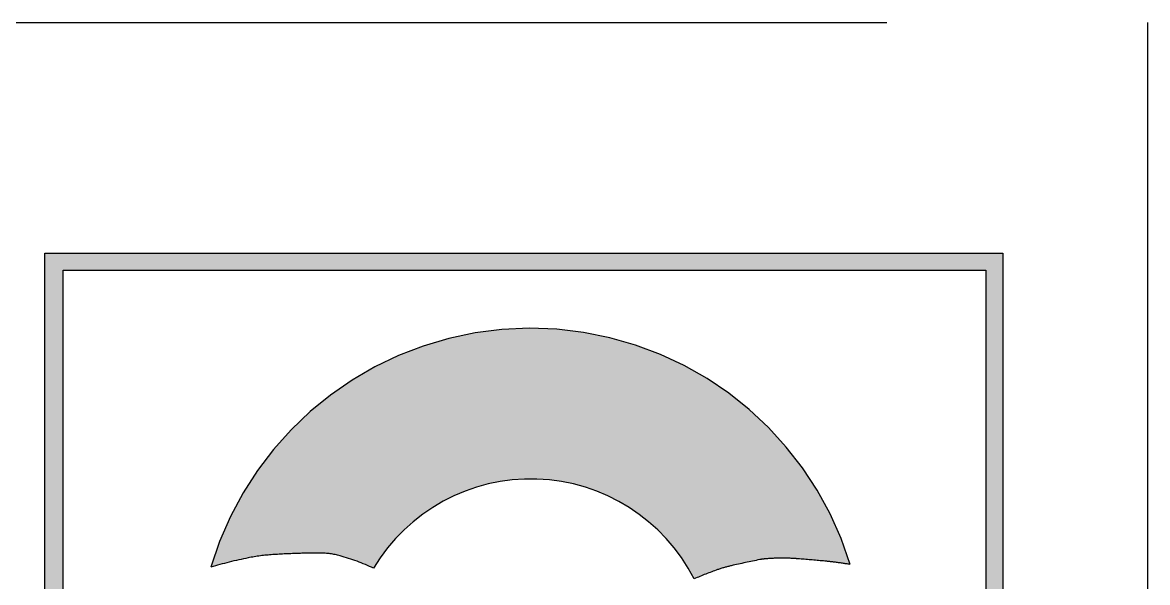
# Model space of a CAD drawing. Extents: x -2384 to 29887, y -2542 to 22350.
# Drawn here: x 6098.36 to 6132.63, y 2287.65 to 2304.71 of the extents above; entities that cross this region are included whole.
import ezdxf

# ---------------------------------------------------------------- set-up
doc = ezdxf.new("R2010")
doc.units = 0
doc.header["$LTSCALE"] = 63.5
doc.header["$MEASUREMENT"] = 0
doc.linetypes.add('PHANTOM', pattern=[2.5, 1.25, -0.25, 0.25, -0.25, 0.25, -0.25])
doc.layers.get('0').update_dxf_attribs({"linetype": 'CONTINUOUS'})
doc.layers.add('weld controller', color=1, linetype='PHANTOM')

# ---------------------------------------------------------------- blocks, each defined once
blk = doc.blocks.new('A$C53227E15')
at = {"layer": 'weld controller', "ltscale": 0.5}
h = blk.add_hatch(color=256, dxfattribs=at)
h.paths.add_polyline_path([(-251.4088231269106, 27.64731021690068), (-251.4079806753825, 52.21855713883906), (-223.2969837756377, 52.21759332319016), (-223.2978262271654, 27.64634640125178)], flags=16)
h.paths.add_polyline_path([(-251.9677487614354, 27.12982207296), (-251.9668708233226, 52.73608360829303), (-222.7794587256503, 52.73508288659559), (-222.7803366637636, 27.12882135126301)])
h = blk.add_hatch(color=256, dxfattribs=at)
edge = h.paths.add_edge_path()
edge.add_arc((-237.161026686992, 40.27496437414993), 5.585680568442897, 27.05745141002498, 149.1240476747091)
edge.add_arc((-244.6651048137073, 37.38566906246706), 6.361829349203322, 64.787428567142, 74.60799445181833)
edge.add_arc((-243.5902221144133, 41.29013390962791), 2.312111018262804, 74.60799445183845, 89.65489136356166)
edge.add_arc((-243.6773059116049, 26.83244385667513), 16.7700633371419, 89.65489136340092, 91.87102628663767)
edge.add_arc((-243.3824614085161, 17.80673407001359), 25.80058770918346, 91.87102628674367, 93.65767542074494)
edge.add_arc((-244.6684164974113, 37.92324885369726), 5.643012271328526, 93.6576754207889, 101.3206040269292)
edge.add_arc((-243.450561988242, 31.8398683994792), 11.84709861472087, 101.3206040268985, 107.0097116685768)
edge.add_arc((-237.161026686992, 40.27496437414993), 10.1753609670834, 17.041764836333982, 163.4777127958767, ccw=False)
edge.add_arc((-231.1355052692875, 19.19952312412579), 24.34084899475046, 81.24942569137762, 82.37651330250598)
edge.add_arc((-228.7986416681019, 36.65890438295764), 6.725772343432744, 82.37651330213042, 84.89204035016277)
edge.add_arc((-242.5511874076092, -117.1939524653394), 161.1920601692876, 84.89204035033332, 85.1693309931269)
edge.add_arc((-229.6437285955126, 35.53639817624071), 7.917266089876477, 85.16933099333716, 86.42053354811837)
edge.add_arc((-229.4939236024102, 37.93117530676591), 5.517808017551593, 86.42053354816431, 90.8592476743218)
edge.add_arc((-229.4796393138308, 36.9787513203064), 6.470339114620557, 90.85924767393269, 94.95808752994438)
edge.add_arc((-229.9241638776884, 42.10285923113906), 1.326985736742618, 94.95808753084361, 101.5213105772705)
edge.add_arc((-221.1797506756157, -0.7956278704832584), 45.10763166455676, 101.5213105765233, 102.6464200609352)
edge.add_arc((-230.243825809509, 39.60095025568307), 3.706653628569374, 102.6464200610268, 109.3345149779718)
edge.add_arc((-228.1890563059605, 33.7447611294001), 9.912862519309785, 109.3345149779333, 113.7832526876601)
for p, q in [((-345.3728190314541, 59.76113482196979), (-218.372819031455, 59.76113482196979)), ((-218.372819031455, 59.76113482196979), (-218.372819031455, 21.66113482196988)), ((-251.9677487614372, 27.12982207295818), (-251.9668708233239, 52.73608360829485)), ((-251.9668708233239, 52.73608360829485), (-222.7794587256503, 52.73508288659741)), ((-222.7794587256503, 52.73508288659741), (-222.7803366637636, 27.12882135126119)), ((-251.4088231269125, 27.64731021690068), (-251.4079806753844, 52.21855713884133)), ((-251.4079806753844, 52.21855713884133), (-223.2969837756377, 52.21759332319243)), ((-223.2969837756377, 52.21759332319243), (-223.2978262271658, 27.64634640125178))]:
    blk.add_line(p, q, dxfattribs=at)
for centre, radius, start, end in [((-237.161026686992, 40.27496437414993), 10.1753609670834, 17.04176483635398, 163.4777127958883), ((-237.161026686992, 40.27496437414993), 5.585680568442897, 27.05745141001384, 149.1240476747133), ((-244.6684164974122, 37.92324885369726), 5.643012271328386, 93.65767542077914, 101.3206040269292), ((-243.3824614085174, 17.80673407001404), 25.80058770918302, 91.8710262867406, 93.65767542075314), ((-243.6773059116013, 26.83244385667649), 16.77006333714055, 89.65489136341448, 91.87102628663646), ((-243.5902221144133, 41.29013390962791), 2.312111018262768, 74.60799445182668, 89.6548913635708), ((-243.4505619882411, 31.8398683994792), 11.84709861472104, 101.3206040269037, 107.0097116685869), ((-244.6651048137073, 37.38566906246751), 6.361829349203051, 64.78742856713568, 74.60799445179467), ((-230.2438258095044, 39.60095025568262), 3.706653628570768, 102.6464200610806, 109.3345149780348), ((-221.1797506756297, -0.7956278704773467), 45.10763166454805, 101.5213105765068, 102.6464200609224), ((-229.9241638776894, 42.10285923113815), 1.326985736743128, 94.95808753080544, 101.5213105772273), ((-229.4796393138308, 36.97875132030504), 6.470339114621802, 90.85924767392376, 94.95808752994208), ((-229.4939236024088, 37.93117530676727), 5.517808017550007, 86.42053354816674, 90.8592476743406), ((-229.6437285955026, 35.53639817623616), 7.917266089880226, 85.16933099341814, 86.42053354819275), ((-242.5511874076483, -117.1939524653289), 161.1920601692809, 84.89204035030299, 85.1693309931044), ((-228.7986416681069, 36.65890438295901), 6.725772343432078, 82.37651330207706, 84.89204035012133), ((-231.1355052692866, 19.19952312412124), 24.34084899475473, 81.24942569138155, 82.376513302523), ((-228.189056305966, 33.74476112939965), 9.912862519308053, 109.3345149779033, 113.7832526876268)]:
    blk.add_arc(centre, radius, start, end, dxfattribs=at)

msp = doc.modelspace()

# ---------------------------------------------------------------- block references
msp.add_blockref('A$C53227E15', (6351.006363642395, 2244.947456898732))

doc.saveas('drawing.dxf')
